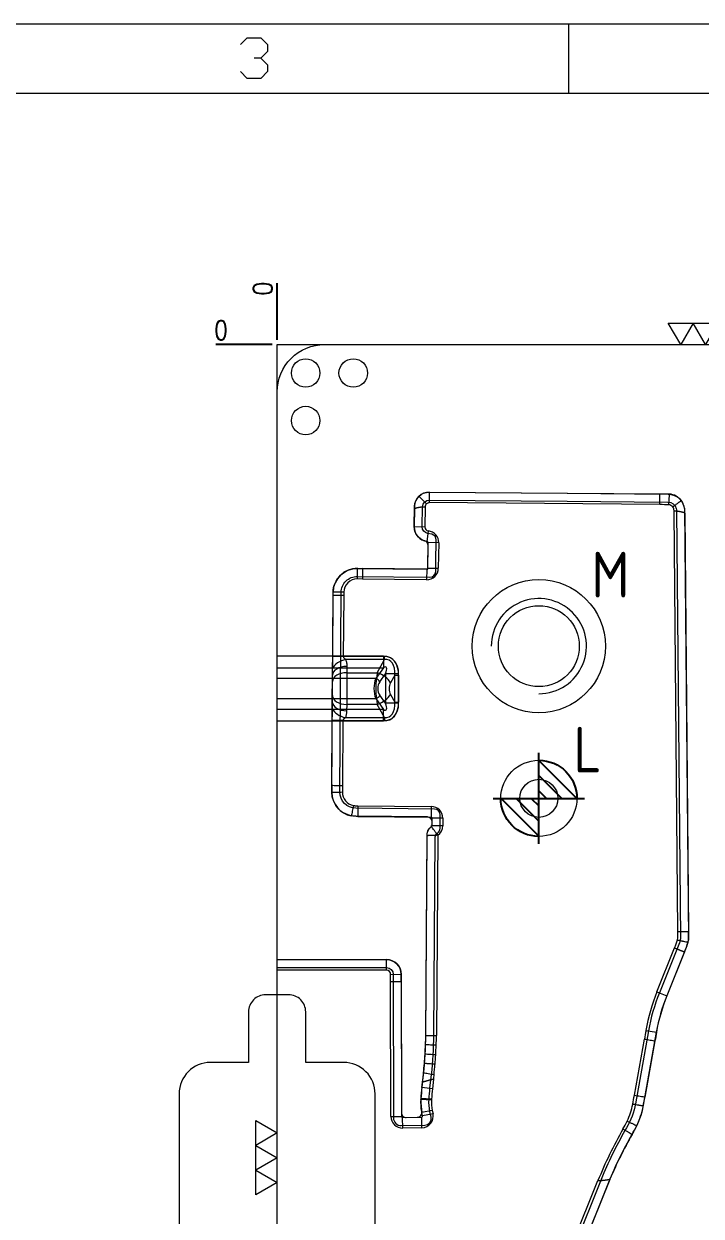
# Model space of a CAD drawing. Header units: millimetres. Extents: x 117382 to 126876, y -1151 to 1280.
# Drawn here: x 121136.7 to 121207.9, y 783.2 to 908.5 of the extents above; entities that cross this region are included whole.
import ezdxf
from ezdxf.enums import TextEntityAlignment as Align

# ---------------------------------------------------------------- set-up
doc = ezdxf.new("R2010")
doc.units = ezdxf.units.MM
doc.linetypes.add('$TD_AUDIT_GENERATED_(575F8F)', pattern=[0])
doc.linetypes.add('HIDDEN', pattern=[0])
for name, color, linetype in [('DIE_P', 2, 'Continuous'), ('DIE_P_O', 1, '$TD_AUDIT_GENERATED_(575F8F)'), ('DIM', 4, 'Continuous'), ('PRESS', 3, 'Continuous'), ('PS_P', 2, 'Continuous'), ('TEXT', 4, 'Continuous')]:
    doc.layers.add(name, color=color, linetype=linetype)
doc.styles.add('gbenor', font='gbenor.shx', dxfattribs={"bigfont": 'gbcbig.shx'})
doc.styles.add('GBENOR_', font='gbenor.shx', dxfattribs={"bigfont": 'gbcbig'})
doc.styles.get("Standard").update_dxf_attribs({"font": 'txt.shx', "width": 0.85, "bigfont": 'ctxt.shx'})
doc.styles.add('TXT', font='txt.shx', dxfattribs={"width": 0.8, "bigfont": 'ctxt.shx'})
doc.dimstyles.new('T-2-WX', dxfattribs={"dimtxt": 2, "dimasz": 2, "dimexe": 0.5, "dimexo": 0.5, "dimgap": 0.5, "dimtad": 1, "dimtxsty": 'Standard', "dimblk": 'OPEN30', "dimcen": 0, "dimazin": 3, "dimtfac": 1, "dimtmove": 0, "dimatfit": 3, "dimldrblk": 'OPEN30', "dimlwd": -1, "dimlwe": -1})

# ---------------------------------------------------------------- blocks, each defined once
blk = doc.blocks.new('HENXIAO0')
at = {"color": 230}
for p, q in [((-0.5, -0.003), (0, 0.497)), ((0, 0.6), (0, -0.6)), ((-0.3, 0), (0, 0.3)), ((-0.6, 0), (0.6, 0)), ((-0.1, 0), (0, 0.1)), ((0.5, 0.003), (0, -0.497)), ((0.1, 0), (0, -0.1)), ((0.3, 0), (0, -0.3))]:
    blk.add_line(p, q, dxfattribs=at)
for start, end in [(90, 180), (270, 0)]:
    blk.add_arc((0, 0), 0.5, start, end, dxfattribs=at)
blk = doc.blocks.new('U40')
at = {"color": 254, "lineweight": 18}
for p, q in [((0, 1783.49), (2530.21, 1783.49)), ((941.12, 1783.49), (941.12, 1746.46)), ((37.03, 1746.46), (2493.18, 1746.46))]:
    blk.add_line(p, q, dxfattribs=at)
at = {"color": 92, "lineweight": 18}
for points in [[(766.43, 1772.43), (770.02, 1776.03), (777.22, 1776.03), (780.82, 1772.43), (780.82, 1768.83), (777.22, 1765.23), (773.62, 1765.23)], [(777.22, 1765.23), (780.82, 1761.63), (780.82, 1758.03), (777.22, 1754.43), (770.02, 1754.43), (766.43, 1758.03)]]:
    blk.add_lwpolyline(points, dxfattribs=at)
at = {"lineweight": 18, "style": 'GBENOR_'}
blk.add_attdef('文档路径', (2125.95, 386.89), '', height=17.76, dxfattribs=at)
at = {"lineweight": 20, "style": 'TXT'}
for tag, height, p in [('18-**-**', 16.35, (1866.64, 256.17)), ('客户名称', 16.13, (1741.09, 133.98, 0)), ('料厚:', 16.13, (1741.26, 93.16, 0))]:
    blk.add_attdef(tag, text='', height=height, dxfattribs=at).set_placement(p, align=Align.MIDDLE)
for tag, p, height, width in [('3', (2234.72, 206.9), 15.83, 0.7), ('4', (2234.72, 167.41), 15.83, 0.7), ('核准日期', (2041.07, 124.18, 0), 16.13, 0.68), ('设计日期', (2041.07, 84.45, 0), 16.13, 0.68), ('1', (2251.89, 85.86), 14.61, 0.7), ('绘图日期', (2040.91, 46.43, 0), 16.13, 0.68), ('2', (2234.96, 49.23), 14.61, 0.7)]:
    blk.add_attdef(tag, p, '', height=height, dxfattribs=dict(at, width=width))
for tag, p, height in [('88888', (1850.91, 207.46), 14.86), ('材质:', (1691.18, 167.99, 0), 16.13), ('核准', (1869.36, 127.52, 0), 16.13), ('设计', (1868.77, 88.3, 0), 16.13), ('绘图', (1868.24, 49.08, 0), 16.13)]:
    blk.add_attdef(tag, p, '', height=height, dxfattribs=at)
blk = doc.blocks.new('*D7610')
at = {"layer": 'Defpoints', "color": 0}
for p in [(121158.49, 874.83), (121163.3, 874.83), (121163.3, 874.83)]:
    blk.add_point(p, dxfattribs=at)
at = {"layer": 'DIM', "color": 0}
blk.add_line((121162.8, 874.83), (121156.85, 874.83), dxfattribs=at)
at = {"layer": 'DIM', "color": 0, "lineweight": 5, "insert": (121157.42, 876.33), "char_height": 2, "attachment_point": 5}
blk.add_mtext('0', dxfattribs=at)
blk = doc.blocks.new('_Open30')
blk = doc.blocks.new('*D7611')
at = {"layer": 'Defpoints', "color": 0}
for p in [(121163.3, 879.63), (121163.3, 874.83), (121163.3, 874.83)]:
    blk.add_point(p, dxfattribs=at)
at = {"layer": 'DIM', "color": 0}
blk.add_line((121163.3, 875.33), (121163.3, 881.26), dxfattribs=at)
at = {"layer": 'DIM', "color": 0, "lineweight": 5, "insert": (121161.8, 880.7), "char_height": 2, "attachment_point": 5, "rotation": 90}
blk.add_mtext('0', dxfattribs=at)
blk = doc.blocks.new('*D7612')
at = {"layer": 'Defpoints', "color": 0}
for p in [(121163.3, 874.83), (121253.3, 703.83), (121253.3, 700.32)]:
    blk.add_point(p, dxfattribs=at)
at = {"layer": 'DIM', "color": 0}
blk.add_line((121253.3, 703.33), (121253.3, 697.07), dxfattribs=at)
at = {"layer": 'DIM', "color": 0, "lineweight": 5, "insert": (121251.8, 698.44), "char_height": 2, "attachment_point": 5, "rotation": 90}
blk.add_mtext('90', dxfattribs=at)
blk = doc.blocks.new('*D7613')
at = {"layer": 'Defpoints', "color": 0}
for p in [(121163.3, 874.83), (121253.3, 703.83), (121259.3, 703.83)]:
    blk.add_point(p, dxfattribs=at)
at = {"layer": 'DIM', "color": 0}
blk.add_line((121253.8, 703.83), (121263.44, 703.83), dxfattribs=at)
at = {"layer": 'DIM', "color": 0, "lineweight": 5, "insert": (121261.62, 705.33), "char_height": 2, "attachment_point": 5}
blk.add_mtext('171', dxfattribs=at)
blk = doc.blocks.new('*u7593')
at = {"layer": 'DIE_P', "color": 155, "linetype": 'Continuous', "lineweight": 13}
for p, q in [((-57.63, 65.61), (-57.64, 64.5)), ((-58.71, 65.17), (-57.92, 64.38)), ((-58.06, 64.04), (-58.09, 61.96)), ((-33.39, 64.3), (-57.64, 64.5)), ((-31.5, 19.4), (-31.9, 63.62)), ((-59.21, 61.98), (-58.09, 61.96)), ((-57.83, 60.41), (-57.7, 61.52)), ((-56.62, 60.29), (-57.74, 60.31)), ((-56.62, 60.29), (-56.67, 57.6)), ((-64.63, 56.47), (-65.18, 56.48)), ((-57.9, 56.4), (-64.63, 56.47)), ((-57.89, 57.52), (-57.9, 56.4)), ((-57.79, 57.62), (-56.67, 57.6)), ((-66.61, 54.74), (-66.66, 48.32)), ((-66.61, 55.08), (-66.61, 54.74)), ((-66.66, 48.32), (-67.77, 48.33)), ((-62.32, 48.32), (-66.66, 48.32)), ((-62.32, 48.01), (-66.4, 48.01)), ((-63.08, 46.62), (-62.32, 48.01)), ((-62.32, 48.01), (-62.32, 48.32)), ((-66.29, 46.62), (-66.3, 43.29)), ((-66.29, 47.28), (-66.29, 46.62)), ((-66.29, 46.62), (-63.08, 46.62)), ((-61.25, 46.36), (-61.69, 45.57)), ((-61.25, 46.36), (-60.84, 46.36)), ((-61.25, 43.54), (-61.25, 46.36)), ((-60.84, 46.36), (-60.84, 43.54)), ((-61.69, 44.34), (-61.25, 43.54)), ((-66.3, 43.29), (-66.31, 42.63)), ((-63.08, 43.29), (-66.3, 43.29)), ((-62.32, 41.9), (-63.08, 43.29)), ((-61.25, 43.54), (-60.84, 43.54)), ((-66.7, 41.59), (-67.82, 41.6)), ((-66.7, 41.59), (-66.75, 34.74)), ((-66.7, 41.59), (-62.32, 41.59)), ((-66.42, 41.9), (-62.32, 41.9)), ((-62.32, 41.9), (-62.32, 41.59)), ((-66.75, 34.74), (-66.75, 34.05)), ((-65.13, 32.63), (-57.41, 32.56)), ((-57.41, 32.56), (-57.42, 31.44)), ((-56.21, 31.33), (-57.33, 31.34)), ((-56.21, 30.51), (-57.33, 30.52)), ((-56.21, 31.33), (-56.21, 30.51)), ((-56.72, 29.53), (-56.87, 8.47)), ((-33.7, 13.07), (-31.85, 17.69)), ((-62.11, 15.35), (-62.11, 16.46)), ((-62.11, 15.35), (-73.61, 15.35)), ((-61.68, 14.91), (-60.56, 14.92)), ((-61.65, -0.04), (-61.68, 14.16)), ((-33.7, 13.07), (-32.66, 12.65)), ((-34.86, 9.02), (-33.76, 8.83)), ((-36.07, 2.21), (-35.02, 8.11)), ((-57.17, 3.88), (-57.28, 2.89)), ((-57.28, 2.89), (-58.39, 3.02)), ((-57.38, 1.68), (-58.5, 1.74)), ((-57.38, 1.78), (-58.49, 1.84)), ((-57.38, 1.78), (-57.38, 1.68)), ((-57.3, 0.61), (-58.39, 0.38)), ((-57.22, 0.26), (-58.32, 0.03)), ((-57.3, 0.61), (-57.22, 0.26)), ((-61.65, -0.04), (-60.53, -0.03)), ((-60.41, -1.25), (-60.43, -0.13)), ((-58.39, -1.21), (-60.41, -1.25)), ((-58.39, -1.21), (-58.41, -0.09)), ((-42.54, -13.33), (-39.9, -6.78))]:
    blk.add_line(p, q, dxfattribs=at)
at = {"layer": 'DIE_P', "color": 2, "linetype": 'Continuous', "lineweight": 13}
for p, q in [((-57.63, 65.61), (-33.4, 65.42)), ((-33.39, 64.3), (-33.4, 65.41)), ((-59.18, 63.87), (-59.21, 61.98)), ((-30.78, 63.41), (-30.38, 19.41)), ((-57.79, 57.62), (-57.74, 60.31)), ((-65.17, 57.6), (-64.62, 57.59)), ((-57.89, 57.52), (-64.62, 57.59)), ((-67.77, 48.33), (-67.73, 54.75)), ((-67.73, 54.75), (-67.73, 55.1)), ((-66.61, 54.74), (-67.73, 54.75)), ((-67.78, 47.09), (-67.77, 48.33)), ((-67.79, 46.36), (-67.78, 47.09)), ((-67.81, 43.56), (-67.79, 46.36)), ((-67.82, 41.6), (-67.81, 42.83)), ((-67.81, 42.83), (-67.81, 43.56)), ((-67.86, 34.75), (-67.82, 41.6)), ((-67.86, 34.75), (-67.87, 34.03)), ((-65.14, 31.51), (-57.42, 31.44)), ((-57.33, 30.52), (-57.33, 31.34)), ((-57.99, 8.48), (-57.84, 29.48)), ((-73.61, 16.46), (-62.11, 16.46)), ((-30.81, 17.27), (-32.66, 12.65)), ((-60.56, 14.16), (-60.53, -0.03)), ((-33.92, 7.92), (-34.97, 2.01)), ((-58.39, 3.02), (-58.33, 3.55)), ((-58.5, 1.74), (-58.49, 1.84)), ((-58.32, 0.03), (-58.39, 0.38)), ((-60.43, -0.13), (-58.41, -0.09)), ((-41.5, -13.75), (-38.63, -6.62))]:
    blk.add_line(p, q, dxfattribs=at)
for centre, radius, start, end in [((-57.64, 64.11), 1.5, 89.5331, 135.3749), ((-33.27, 33.03), 32.38, 88.4201, 90.2248), ((-32.54, 63.66), 1.75, 37.3123, 84.7439), ((-57.57, 64.04), 1.61, 135.3749, 186.0087), ((-32.66, 63.62), 1.88, 353.8415, 35.988), ((-57.66, 61.95), 1.55, 179.1654, 263.4928), ((-57.84, 60.31), 0.1, 359.0262, 83.4911), ((-65.18, 55.05), 2.55, 89.8484, 178.7766), ((-57.89, 57.62), 0.1, 269.3883, 359.0262), ((-65.32, 34.07), 2.55, 180.8432, 258.8997), ((-57.43, 31.34), 0.1, 359.612, 89.4617), ((-57.43, 30.52), 0.1, 297.8771, 359.612), ((-35.54, 19.03), 5.16, 351.6788, 4.2151), ((-38.4, 20.7), 8.32, 335.7023, 343.1637), ((-62.11, 14.91), 1.55, 0.1553, 89.9987), ((-526.45, 13.65), 465.89, 0.0627, 0.1553), ((-14.61, 5.41), 19.45, 158.1422, 169.8863), ((1545.17, -272.81), 1603.84, 169.88633, 169.91941), ((-94.54, 8.81), 36.55, 357.9495, 359.4939), ((-103.21, 9.18), 45.23, 355.3766, 356.6133), ((-99.86, 8.99), 41.87, 356.6065, 357.9571), ((-103.44, 9.2), 45.45, 354.1232, 355.3833), ((-150.02, 14.47), 92.34, 353.2127, 353.8293), ((-37.87, 0.67), 20.66, 173.4923, 176.7586), ((-53.36, 1.45), 5.14, 176.7586, 192.0218), ((-287.44, 46.61), 256.38, 349.7643, 349.9813), ((-58.42, 0.01), 0.1, 271.1593, 12.0218), ((-43.54, 2.66), 8.55, 334.5877, 349.1688), ((-60.43, -0.03), 0.1, 180.1029, 271.1593), ((-45.99, 3.96), 11.32, 328.7139, 333.9866), ((0.95, -23.24), 42.93, 150.2293, 157.2288)]:
    blk.add_arc(centre, radius, start, end, dxfattribs=at)
at = {"layer": 'DIE_P', "color": 155, "linetype": 'Continuous', "lineweight": 13}
for centre, radius, start, end in [((-57.57, 64.04), 0.491, 135.3749, 179.1654), ((-57.64, 64.11), 0.382, 89.5331, 135.3749), ((-33.27, 33.03), 31.26, 88.5017, 90.2248), ((-32.54, 63.66), 0.632, 38.4505, 82.2739), ((-32.66, 63.62), 0.76, 0.5225, 34.9866), ((-57.66, 61.95), 0.432, 179.1654, 263.4971), ((-57.84, 60.31), 1.22, 359.0262, 83.4911), ((-65.18, 55.05), 1.43, 90.0179, 178.7766), ((-57.89, 57.62), 1.22, 269.3883, 359.0262), ((-65.32, 34.07), 1.43, 180.7692, 258.8291), ((-57.43, 31.34), 1.22, 359.612, 89.4617), ((-57.43, 30.52), 1.22, 305.7256, 359.612), ((-35.54, 19.03), 4.04, 352.83, 5.2324), ((-38.4, 20.7), 7.2, 335.3242, 342.4847), ((-62.11, 14.91), 0.432, 0.1553, 89.9987), ((-526.45, 13.65), 464.77, 0.0627, 0.1553), ((-14.61, 5.41), 20.57, 158.1422, 169.8863), ((1545.17, -272.81), 1604.96, 169.88633, 169.91939), ((-94.54, 8.81), 37.67, 357.9495, 359.4964), ((-103.21, 9.18), 46.35, 355.3767, 356.6131), ((-99.86, 8.99), 42.99, 356.6065, 357.9569), ((-103.44, 9.2), 46.57, 354.0166, 355.3833), ((-150.02, 14.47), 93.46, 353.4921, 353.7798), ((-37.87, 0.67), 19.54, 173.4923, 176.7586), ((-53.36, 1.45), 4.03, 176.7586, 192.0218), ((-43.54, 2.66), 7.43, 334.6555, 349.1256), ((-287.44, 46.61), 255.26, 349.7656, 349.9813), ((-58.42, 0.01), 1.22, 271.1593, 12.0218), ((-60.43, -0.03), 1.22, 180.1029, 271.1593), ((-45.99, 3.96), 10.2, 328.7139, 333.9866), ((0.95, -23.24), 44.04, 150.2293, 158.0539)]:
    blk.add_arc(centre, radius, start, end, dxfattribs=at)
for centre, major_axis, ratio, start_param, end_param in [((-66.4, 47.08), (-1.43, -0.45), 0.599202, 4.524095, 5.785884), ((-63.53, 44.76, 0), (-1.87, -3.4), 0.566909, 2.340989, 3.443802), ((-63.53, 44.76), (1.73, 3.15), 0.472585, 5.482582, 6.585394), ((-66.29, 46.35), (-1.5, 0.01), 0.617649, 4.716442, 6.283185), ((-66.29, 45.69), (-1.5, 0.01), 0.617649, 4.716442, 6.283185), ((-62.53, 44.95), (0, 2.7), 0.259336, 0.905036, 2.236556), ((-63.08, 45.57), (-1.49, 0.82), 0.566909, 3.911786, 5.014598), ((-61.14, 44.95), (0, 1), 0.700208, 0.905036, 2.236556), ((-66.3, 44.21), (-1.5, 0.01), 0.617649, 0, 1.574849), ((-63.08, 44.34), (-1.49, -0.82), 0.566909, 1.268587, 2.3714), ((-66.31, 43.55), (-1.5, 0.01), 0.617649, 0, 1.574849), ((-66.42, 42.82), (-1.42, 0.47), 0.597722, 0.496553, 1.766196), ((-63.53, 45.15), (-1.73, 3.15), 0.472585, 2.839384, 3.942196), ((-63.53, 45.15, 0), (-1.87, 3.4), 0.566909, 2.839384, 3.942196)]:
    blk.add_ellipse(centre, major_axis=major_axis, ratio=ratio, start_param=start_param, end_param=end_param, dxfattribs=at)
at = {"layer": 'DIE_P', "color": 2, "linetype": 'Continuous', "lineweight": 13}
for points, knots in [([(-32.45, 64.28), (-32.45, 64.29), (-32.45, 64.3), (-32.45, 64.31), (-32.45, 64.32), (-32.45, 64.34), (-32.44, 64.38), (-32.44, 64.42), (-32.44, 64.47), (-32.44, 64.5), (-32.43, 64.55), (-32.43, 64.57), (-32.42, 64.7), (-32.41, 64.8), (-32.41, 64.92), (-32.4, 64.94), (-32.4, 64.99), (-32.4, 65.01), (-32.4, 65.08), (-32.39, 65.13), (-32.39, 65.25), (-32.38, 65.33), (-32.38, 65.4)], [0, 0, 0, 0, 0.015625, 0.015625, 0.03125, 0.03125, 0.0625, 0.125, 0.125, 0.1875, 0.1875, 0.25, 0.25, 0.5, 0.5, 0.5625, 0.5625, 0.625, 0.625, 0.75, 0.75, 1, 1, 1, 1]), ([(-58.06, 64.04), (-58.06, 64.04), (-58.08, 64.04), (-58.09, 64.04), (-58.11, 64.04), (-58.13, 64.04), (-58.15, 64.04), (-58.17, 64.04), (-58.19, 64.04), (-58.21, 64.04), (-58.23, 64.04), (-58.25, 64.03), (-58.27, 64.03), (-58.29, 64.03), (-58.31, 64.03), (-58.33, 64.03), (-58.35, 64.03), (-58.37, 64.02), (-58.39, 64.02), (-58.41, 64.02), (-58.43, 64.02), (-58.45, 64.02), (-58.47, 64.01), (-58.49, 64.01), (-58.51, 64.01), (-58.53, 64.01), (-58.55, 64), (-58.57, 64), (-58.59, 64), (-58.61, 63.99), (-58.63, 63.99), (-58.65, 63.99), (-58.67, 63.99), (-58.69, 63.98), (-58.71, 63.98), (-58.73, 63.98), (-58.75, 63.97), (-58.77, 63.97), (-58.79, 63.96), (-58.81, 63.96), (-58.83, 63.96), (-58.85, 63.95), (-58.87, 63.95), (-58.88, 63.95), (-58.9, 63.94), (-58.92, 63.94), (-58.94, 63.93), (-58.96, 63.93), (-58.98, 63.92), (-59, 63.92), (-59.02, 63.91), (-59.03, 63.91), (-59.05, 63.9), (-59.07, 63.9), (-59.09, 63.89), (-59.11, 63.89), (-59.12, 63.88), (-59.14, 63.88), (-59.16, 63.87), (-59.17, 63.87), (-59.17, 63.87)], [0, 0, 0, 0, 0.014808, 0.029697, 0.044668, 0.059721, 0.074856, 0.090074, 0.105374, 0.120758, 0.136224, 0.151774, 0.167408, 0.183126, 0.198927, 0.214813, 0.230784, 0.246839, 0.262979, 0.279204, 0.295515, 0.311911, 0.328393, 0.34496, 0.361614, 0.378354, 0.395181, 0.412094, 0.429094, 0.446181, 0.463355, 0.480617, 0.497966, 0.515402, 0.532927, 0.550539, 0.56824, 0.586029, 0.603906, 0.621872, 0.639926, 0.65807, 0.676302, 0.694624, 0.713035, 0.731535, 0.750125, 0.768804, 0.787574, 0.806433, 0.825382, 0.844422, 0.863552, 0.882772, 0.902083, 0.921485, 0.940977, 0.96056, 0.980235, 1, 1, 1, 1]), ([(-32.04, 64.05), (-32.03, 64.06), (-32.02, 64.07), (-32, 64.08), (-31.97, 64.11), (-31.94, 64.13), (-31.89, 64.16), (-31.87, 64.18), (-31.83, 64.21), (-31.81, 64.22), (-31.71, 64.3), (-31.63, 64.36), (-31.53, 64.43), (-31.51, 64.45), (-31.47, 64.47), (-31.46, 64.49), (-31.4, 64.53), (-31.37, 64.56), (-31.26, 64.63), (-31.2, 64.68), (-31.14, 64.72)], [0, 0, 0, 0, 0.03125, 0.03125, 0.0625, 0.125, 0.125, 0.1875, 0.1875, 0.25, 0.25, 0.5, 0.5, 0.5625, 0.5625, 0.625, 0.625, 0.75, 0.75, 1, 1, 1, 1]), ([(-30.79, 63.41), (-30.79, 63.42), (-30.8, 63.42), (-30.82, 63.42), (-30.83, 63.43), (-30.84, 63.43), (-30.86, 63.44), (-30.87, 63.44), (-30.88, 63.45), (-30.9, 63.45), (-30.91, 63.45), (-30.92, 63.46), (-30.94, 63.46), (-30.95, 63.47), (-30.97, 63.47), (-30.98, 63.47), (-30.99, 63.48), (-31.01, 63.48), (-31.02, 63.49), (-31.04, 63.49), (-31.05, 63.49), (-31.07, 63.5), (-31.08, 63.5), (-31.1, 63.5), (-31.11, 63.51), (-31.13, 63.51), (-31.14, 63.52), (-31.16, 63.52), (-31.17, 63.52), (-31.19, 63.53), (-31.2, 63.53), (-31.22, 63.53), (-31.23, 63.53), (-31.25, 63.54), (-31.26, 63.54), (-31.28, 63.54), (-31.29, 63.55), (-31.31, 63.55), (-31.33, 63.55), (-31.34, 63.56), (-31.36, 63.56), (-31.37, 63.56), (-31.39, 63.56), (-31.4, 63.57), (-31.42, 63.57), (-31.43, 63.57), (-31.45, 63.57), (-31.46, 63.58), (-31.48, 63.58), (-31.5, 63.58), (-31.51, 63.58), (-31.53, 63.58), (-31.54, 63.59), (-31.56, 63.59), (-31.57, 63.59), (-31.59, 63.59), (-31.6, 63.59), (-31.62, 63.6), (-31.63, 63.6), (-31.65, 63.6), (-31.67, 63.6), (-31.68, 63.6), (-31.7, 63.61), (-31.71, 63.61), (-31.73, 63.61), (-31.74, 63.61), (-31.76, 63.61), (-31.77, 63.61), (-31.79, 63.61), (-31.8, 63.62), (-31.82, 63.62), (-31.83, 63.62), (-31.85, 63.62), (-31.86, 63.62), (-31.87, 63.62), (-31.89, 63.62), (-31.9, 63.62), (-31.9, 63.62)], [0, 0, 0, 0, 0.015297, 0.03054, 0.045728, 0.060861, 0.07594, 0.090965, 0.105936, 0.120852, 0.135714, 0.150522, 0.165276, 0.179976, 0.194622, 0.209214, 0.223752, 0.238236, 0.252667, 0.267044, 0.281367, 0.295637, 0.309853, 0.324016, 0.338125, 0.352181, 0.366184, 0.380133, 0.394029, 0.407873, 0.421663, 0.4354, 0.449084, 0.462716, 0.476295, 0.489821, 0.503294, 0.516715, 0.530084, 0.5434, 0.556663, 0.569875, 0.583034, 0.596141, 0.609197, 0.6222, 0.635151, 0.648051, 0.660899, 0.673695, 0.686439, 0.699133, 0.711774, 0.724365, 0.736904, 0.749392, 0.761829, 0.774216, 0.786551, 0.798835, 0.811069, 0.823253, 0.835385, 0.847468, 0.8595, 0.871482, 0.883414, 0.895296, 0.907128, 0.91891, 0.930642, 0.942325, 0.953959, 0.965543, 0.977078, 0.988563, 1, 1, 1, 1]), ([(-65.18, 56.48), (-65.18, 56.51), (-65.17, 56.53), (-65.17, 56.56), (-65.17, 56.56), (-65.17, 56.57), (-65.17, 56.57), (-65.17, 56.57), (-65.17, 56.57), (-65.17, 56.58), (-65.17, 56.59), (-65.17, 56.61), (-65.17, 56.62), (-65.17, 56.66), (-65.17, 56.69), (-65.17, 56.74), (-65.17, 56.77), (-65.17, 56.84), (-65.17, 56.9), (-65.17, 56.99), (-65.17, 57.04), (-65.17, 57.12), (-65.17, 57.14), (-65.17, 57.19), (-65.17, 57.21), (-65.17, 57.28), (-65.17, 57.32), (-65.17, 57.45), (-65.17, 57.53), (-65.17, 57.6)], [0, 0, 0, 0, 0.0625, 0.066406, 0.068359, 0.068359, 0.070312, 0.070312, 0.078125, 0.078125, 0.09375, 0.09375, 0.125, 0.125, 0.1875, 0.1875, 0.25, 0.25, 0.375, 0.375, 0.5, 0.5, 0.5625, 0.5625, 0.625, 0.625, 0.75, 0.75, 1, 1, 1, 1]), ([(-66.61, 55.08), (-66.62, 55.08), (-66.63, 55.08), (-66.65, 55.08), (-66.67, 55.08), (-66.69, 55.08), (-66.71, 55.08), (-66.73, 55.08), (-66.75, 55.08), (-66.76, 55.08), (-66.78, 55.08), (-66.8, 55.08), (-66.82, 55.08), (-66.84, 55.08), (-66.86, 55.08), (-66.87, 55.08), (-66.89, 55.08), (-66.91, 55.08), (-66.93, 55.08), (-66.94, 55.08), (-66.96, 55.09), (-66.98, 55.09), (-66.99, 55.09), (-67.01, 55.09), (-67.03, 55.09), (-67.04, 55.09), (-67.06, 55.09), (-67.07, 55.09), (-67.09, 55.09), (-67.11, 55.09), (-67.12, 55.09), (-67.14, 55.09), (-67.15, 55.09), (-67.17, 55.09), (-67.18, 55.09), (-67.2, 55.09), (-67.21, 55.09), (-67.22, 55.09), (-67.24, 55.09), (-67.25, 55.09), (-67.27, 55.09), (-67.28, 55.09), (-67.29, 55.09), (-67.31, 55.09), (-67.32, 55.09), (-67.33, 55.09), (-67.35, 55.09), (-67.36, 55.09), (-67.37, 55.09), (-67.38, 55.09), (-67.4, 55.09), (-67.41, 55.09), (-67.42, 55.1), (-67.43, 55.1), (-67.44, 55.1), (-67.45, 55.1), (-67.46, 55.1), (-67.48, 55.1), (-67.49, 55.1), (-67.5, 55.1), (-67.51, 55.1), (-67.52, 55.1), (-67.53, 55.1), (-67.54, 55.1), (-67.55, 55.1), (-67.56, 55.1), (-67.57, 55.1), (-67.58, 55.1), (-67.59, 55.1), (-67.6, 55.1), (-67.6, 55.1), (-67.61, 55.1), (-67.62, 55.1), (-67.63, 55.1), (-67.64, 55.1), (-67.65, 55.1), (-67.66, 55.1), (-67.66, 55.1), (-67.67, 55.1), (-67.68, 55.1), (-67.69, 55.1), (-67.69, 55.1), (-67.7, 55.1), (-67.71, 55.1), (-67.72, 55.1), (-67.72, 55.1), (-67.73, 55.1), (-67.73, 55.1)], [0, 0, 0, 0, 0.015447, 0.030806, 0.046077, 0.061261, 0.076357, 0.091365, 0.106286, 0.121119, 0.135864, 0.150522, 0.165092, 0.179574, 0.193969, 0.208276, 0.222495, 0.236627, 0.250671, 0.264628, 0.278496, 0.292277, 0.305971, 0.319576, 0.333094, 0.346525, 0.359867, 0.373122, 0.38629, 0.399369, 0.412362, 0.425266, 0.438083, 0.450812, 0.463453, 0.476007, 0.488473, 0.500851, 0.513142, 0.525345, 0.53746, 0.549488, 0.561428, 0.57328, 0.585045, 0.596722, 0.608311, 0.619813, 0.631227, 0.642553, 0.653792, 0.664943, 0.676007, 0.686982, 0.69787, 0.708671, 0.719383, 0.730008, 0.740546, 0.750996, 0.761358, 0.771632, 0.781819, 0.791918, 0.801929, 0.811853, 0.821689, 0.831437, 0.841098, 0.850671, 0.860156, 0.869554, 0.878864, 0.888087, 0.897221, 0.906268, 0.915228, 0.924099, 0.932883, 0.94158, 0.950189, 0.95871, 0.967143, 0.975489, 0.983747, 0.991917, 1, 1, 1, 1]), ([(-66.75, 34.05), (-66.85, 34.05), (-66.96, 34.04), (-67.17, 34.04), (-67.27, 34.04), (-67.46, 34.04), (-67.55, 34.04), (-67.72, 34.03), (-67.8, 34.03), (-67.87, 34.03)], [0, 0, 0, 0, 0.25, 0.25, 0.5, 0.5, 0.75, 0.75, 1, 1, 1, 1]), ([(-65.59, 32.66), (-65.61, 32.56), (-65.63, 32.45), (-65.67, 32.25), (-65.69, 32.15), (-65.72, 31.96), (-65.74, 31.87), (-65.78, 31.71), (-65.8, 31.63), (-65.81, 31.56)], [0, 0, 0, 0, 0.25, 0.25, 0.5, 0.5, 0.75, 0.75, 1, 1, 1, 1]), ([(-65.13, 32.63), (-65.13, 32.53), (-65.13, 32.42), (-65.13, 32.22), (-65.13, 32.12), (-65.14, 31.92), (-65.14, 31.83), (-65.14, 31.66), (-65.14, 31.59), (-65.14, 31.51)], [0, 0, 0, 0, 0.25, 0.25, 0.5, 0.5, 0.75, 0.75, 1, 1, 1, 1]), ([(-65.14, 31.51), (-65.25, 31.51), (-65.36, 31.52), (-65.59, 31.53), (-65.7, 31.54), (-65.81, 31.56)], [0, 0, 0, 0, 0.5, 0.5, 1, 1, 1, 1]), ([(-57.84, 29.48), (-57.84, 29.57), (-57.84, 29.67), (-57.83, 29.81), (-57.82, 29.85), (-57.8, 29.94), (-57.78, 29.99), (-57.75, 30.05), (-57.74, 30.07), (-57.72, 30.11), (-57.71, 30.13), (-57.68, 30.17), (-57.67, 30.19), (-57.64, 30.23), (-57.62, 30.25), (-57.57, 30.3), (-57.54, 30.33), (-57.48, 30.37), (-57.46, 30.38), (-57.42, 30.41), (-57.4, 30.42), (-57.38, 30.43)], [0, 0, 0, 0, 0.25, 0.25, 0.375, 0.375, 0.5, 0.5, 0.5625, 0.5625, 0.625, 0.625, 0.6875, 0.6875, 0.75, 0.75, 0.875, 0.875, 0.9375, 0.9375, 1, 1, 1, 1]), ([(-31.5, 19.4), (-31.4, 19.41), (-31.29, 19.41), (-31.08, 19.41), (-30.98, 19.41), (-30.79, 19.41), (-30.7, 19.41), (-30.53, 19.41), (-30.45, 19.41), (-30.38, 19.41)], [0, 0, 0, 0, 0.25, 0.25, 0.5, 0.5, 0.75, 0.75, 1, 1, 1, 1]), ([(-31.85, 17.69), (-31.84, 17.69), (-31.83, 17.68), (-31.82, 17.68), (-31.8, 17.67), (-31.78, 17.66), (-31.77, 17.66), (-31.75, 17.65), (-31.73, 17.64), (-31.72, 17.64), (-31.7, 17.63), (-31.68, 17.62), (-31.67, 17.62), (-31.65, 17.61), (-31.63, 17.6), (-31.62, 17.6), (-31.6, 17.59), (-31.59, 17.58), (-31.57, 17.58), (-31.55, 17.57), (-31.54, 17.56), (-31.52, 17.56), (-31.51, 17.55), (-31.49, 17.55), (-31.48, 17.54), (-31.46, 17.53), (-31.45, 17.53), (-31.43, 17.52), (-31.41, 17.51), (-31.4, 17.51), (-31.38, 17.5), (-31.37, 17.5), (-31.36, 17.49), (-31.34, 17.48), (-31.33, 17.48), (-31.31, 17.47), (-31.3, 17.47), (-31.28, 17.46), (-31.27, 17.46), (-31.25, 17.45), (-31.24, 17.44), (-31.23, 17.44), (-31.21, 17.43), (-31.2, 17.43), (-31.19, 17.42), (-31.17, 17.42), (-31.16, 17.41), (-31.14, 17.41), (-31.13, 17.4), (-31.12, 17.4), (-31.11, 17.39), (-31.09, 17.39), (-31.08, 17.38), (-31.07, 17.38), (-31.06, 17.37), (-31.04, 17.37), (-31.03, 17.36), (-31.02, 17.36), (-31.01, 17.35), (-30.99, 17.35), (-30.98, 17.34), (-30.97, 17.34), (-30.96, 17.33), (-30.95, 17.33), (-30.94, 17.32), (-30.93, 17.32), (-30.92, 17.31), (-30.9, 17.31), (-30.89, 17.31), (-30.88, 17.3), (-30.87, 17.3), (-30.86, 17.29), (-30.85, 17.29), (-30.84, 17.28), (-30.83, 17.28), (-30.82, 17.28), (-30.82, 17.27), (-30.81, 17.27)], [0, 0, 0, 0, 0.014337, 0.028647, 0.04293, 0.057186, 0.071415, 0.085617, 0.099791, 0.113939, 0.128059, 0.142152, 0.156218, 0.170257, 0.184269, 0.198254, 0.212211, 0.226142, 0.240045, 0.253921, 0.26777, 0.281592, 0.295387, 0.309155, 0.322895, 0.336608, 0.350295, 0.363954, 0.377586, 0.391191, 0.404768, 0.418319, 0.431842, 0.445338, 0.458807, 0.472249, 0.485664, 0.499052, 0.512412, 0.525746, 0.539052, 0.552331, 0.565583, 0.578808, 0.592006, 0.605176, 0.618319, 0.631436, 0.644525, 0.657587, 0.670621, 0.683629, 0.69661, 0.709563, 0.722489, 0.735388, 0.74826, 0.761105, 0.773923, 0.786713, 0.799477, 0.812213, 0.824922, 0.837604, 0.850259, 0.862886, 0.875487, 0.88806, 0.900607, 0.913126, 0.925618, 0.938083, 0.95052, 0.962931, 0.975314, 0.987671, 1, 1, 1, 1]), ([(-31.53, 18.53), (-31.53, 18.53), (-31.52, 18.53), (-31.52, 18.53), (-31.51, 18.53), (-31.5, 18.52), (-31.5, 18.52), (-31.48, 18.52), (-31.46, 18.52), (-31.43, 18.51), (-31.4, 18.5), (-31.32, 18.48), (-31.27, 18.47), (-31.17, 18.45), (-31.12, 18.44), (-31.05, 18.42), (-31.03, 18.42), (-30.98, 18.41), (-30.95, 18.4), (-30.84, 18.38), (-30.75, 18.36), (-30.64, 18.33), (-30.62, 18.33), (-30.58, 18.32), (-30.56, 18.32), (-30.5, 18.3), (-30.47, 18.3), (-30.43, 18.29)], [0, 0, 0, 0, 0.007812, 0.007812, 0.015625, 0.015625, 0.03125, 0.03125, 0.0625, 0.0625, 0.125, 0.125, 0.25, 0.25, 0.375, 0.375, 0.4375, 0.4375, 0.5, 0.5, 0.75, 0.75, 0.8125, 0.8125, 0.875, 0.875, 1, 1, 1, 1]), ([(-57.01, 5.45), (-57.07, 5.45), (-57.12, 5.46), (-57.23, 5.46), (-57.28, 5.47), (-57.43, 5.48), (-57.53, 5.49), (-57.65, 5.5), (-57.68, 5.5), (-57.72, 5.5), (-57.74, 5.51), (-57.75, 5.51), (-57.81, 5.51), (-57.86, 5.52), (-57.98, 5.53), (-58.06, 5.53), (-58.13, 5.54)], [0, 0, 0, 0, 0.125, 0.125, 0.25, 0.25, 0.5, 0.5, 0.5625, 0.59375, 0.59375, 0.625, 0.625, 0.75, 0.75, 1, 1, 1, 1]), ([(-57.12, 4.34), (-57.22, 4.36), (-57.32, 4.38), (-57.53, 4.41), (-57.63, 4.43), (-57.82, 4.47), (-57.91, 4.48), (-58.07, 4.51), (-58.15, 4.53), (-58.22, 4.54)], [0, 0, 0, 0, 0.25, 0.25, 0.5, 0.5, 0.75, 0.75, 1, 1, 1, 1]), ([(-35.14, 1.05), (-35.21, 1.07), (-35.29, 1.08), (-35.41, 1.1), (-35.46, 1.11), (-35.52, 1.12), (-35.55, 1.13), (-35.59, 1.14), (-35.61, 1.14), (-35.73, 1.16), (-35.83, 1.18), (-35.96, 1.21), (-35.98, 1.21), (-36.03, 1.22), (-36.09, 1.23), (-36.14, 1.24), (-36.17, 1.24), (-36.18, 1.25), (-36.19, 1.25), (-36.21, 1.25), (-36.23, 1.26), (-36.24, 1.26)], [0, 0, 0, 0, 0.25, 0.25, 0.375, 0.375, 0.4375, 0.4375, 0.5, 0.5, 0.75, 0.75, 0.8125, 0.8125, 0.875, 0.9375, 0.9375, 0.953125, 0.953125, 0.96875, 1, 1, 1, 1]), ([(-36.82, -0.52), (-36.73, -0.57), (-36.63, -0.61), (-36.45, -0.7), (-36.36, -0.74), (-36.18, -0.83), (-36.1, -0.87), (-35.95, -0.94), (-35.88, -0.97), (-35.81, -1)], [0, 0, 0, 0, 0.25, 0.25, 0.5, 0.5, 0.75, 0.75, 1, 1, 1, 1]), ([(-37.27, -1.34), (-37.18, -1.4), (-37.09, -1.45), (-36.91, -1.56), (-36.83, -1.61), (-36.66, -1.71), (-36.59, -1.76), (-36.44, -1.85), (-36.37, -1.89), (-36.31, -1.92)], [0, 0, 0, 0, 0.25, 0.25, 0.5, 0.5, 0.75, 0.75, 1, 1, 1, 1]), ([(-39.9, -6.78), (-39.89, -6.78), (-39.88, -6.78), (-39.86, -6.78), (-39.84, -6.77), (-39.82, -6.77), (-39.79, -6.77), (-39.77, -6.77), (-39.75, -6.77), (-39.73, -6.77), (-39.71, -6.77), (-39.68, -6.76), (-39.66, -6.76), (-39.64, -6.76), (-39.62, -6.76), (-39.59, -6.76), (-39.57, -6.75), (-39.55, -6.75), (-39.53, -6.75), (-39.5, -6.75), (-39.48, -6.75), (-39.46, -6.75), (-39.44, -6.74), (-39.41, -6.74), (-39.39, -6.74), (-39.37, -6.74), (-39.35, -6.73), (-39.32, -6.73), (-39.3, -6.73), (-39.28, -6.73), (-39.26, -6.73), (-39.23, -6.72), (-39.21, -6.72), (-39.19, -6.72), (-39.16, -6.72), (-39.14, -6.71), (-39.12, -6.71), (-39.1, -6.71), (-39.08, -6.7), (-39.05, -6.7), (-39.03, -6.7), (-39.01, -6.7), (-38.99, -6.69), (-38.96, -6.69), (-38.94, -6.69), (-38.92, -6.68), (-38.9, -6.68), (-38.88, -6.68), (-38.86, -6.67), (-38.84, -6.67), (-38.81, -6.66), (-38.79, -6.66), (-38.77, -6.66), (-38.75, -6.65), (-38.73, -6.65), (-38.71, -6.64), (-38.69, -6.64), (-38.67, -6.63), (-38.65, -6.63), (-38.64, -6.63), (-38.63, -6.63)], [0, 0, 0, 0, 0.015272, 0.030614, 0.046025, 0.061506, 0.077056, 0.092675, 0.108363, 0.124121, 0.139948, 0.155844, 0.171809, 0.187843, 0.203947, 0.22012, 0.236362, 0.252673, 0.269053, 0.285503, 0.302021, 0.318609, 0.335265, 0.351991, 0.368785, 0.385649, 0.402581, 0.419583, 0.436653, 0.453793, 0.471001, 0.488279, 0.505625, 0.52304, 0.540524, 0.558077, 0.575699, 0.59339, 0.611149, 0.628978, 0.646875, 0.664841, 0.682876, 0.70098, 0.719152, 0.737394, 0.755704, 0.774083, 0.792531, 0.811048, 0.829633, 0.848287, 0.867011, 0.885803, 0.904663, 0.923593, 0.942591, 0.961659, 0.980795, 1, 1, 1, 1])]:
    blk.add_open_spline(points, degree=3, knots=knots, dxfattribs=at)
at = {"layer": 'DIE_P', "color": 155, "linetype": 'Continuous', "lineweight": 13}
for points, degree, knots in [([(-64.62, 57.59), (-64.62, 57.52), (-64.62, 57.44), (-64.62, 57.27), (-64.63, 57.18), (-64.63, 56.99), (-64.63, 56.89), (-64.63, 56.68), (-64.63, 56.58), (-64.63, 56.47)], 3, [0, 0, 0, 0, 0.25, 0.25, 0.5, 0.5, 0.75, 0.75, 1, 1, 1, 1]), ([(-66.66, 48.32), (-66.66, 48.31), (-66.66, 48.3), (-66.65, 48.28), (-66.65, 48.27), (-66.64, 48.25), (-66.63, 48.23), (-66.61, 48.2), (-66.6, 48.19), (-66.58, 48.16), (-66.57, 48.15), (-66.53, 48.11), (-66.5, 48.09), (-66.45, 48.05), (-66.42, 48.03), (-66.4, 48.01)], 3, [0, 0, 0, 0, 0.0625, 0.0625, 0.125, 0.125, 0.25, 0.25, 0.375, 0.375, 0.5, 0.5, 0.75, 0.75, 1, 1, 1, 1]), ([(-66.4, 48.01), (-66.36, 47.89), (-66.33, 47.77), (-66.29, 47.53), (-66.29, 47.4), (-66.29, 47.28)], 3, [0, 0, 0, 0, 0.5, 0.5, 1, 1, 1, 1]), ([(-66.31, 42.63), (-66.31, 42.5), (-66.32, 42.38), (-66.36, 42.14), (-66.38, 42.02), (-66.42, 41.9)], 3, [0, 0, 0, 0, 0.5, 0.5, 1, 1, 1, 1]), ([(-66.42, 41.9), (-66.43, 41.89), (-66.44, 41.88), (-66.46, 41.87), (-66.48, 41.86), (-66.49, 41.85), (-66.51, 41.83), (-66.53, 41.82), (-66.54, 41.81), (-66.56, 41.8), (-66.57, 41.78), (-66.59, 41.77), (-66.6, 41.76), (-66.61, 41.75), (-66.62, 41.74), (-66.62, 41.74), (-66.63, 41.73), (-66.63, 41.72), (-66.64, 41.72), (-66.64, 41.71), (-66.65, 41.71), (-66.65, 41.7), (-66.66, 41.69), (-66.66, 41.69), (-66.67, 41.68), (-66.67, 41.68), (-66.67, 41.67), (-66.68, 41.66), (-66.68, 41.66), (-66.68, 41.65), (-66.69, 41.65), (-66.69, 41.64), (-66.69, 41.64), (-66.69, 41.63), (-66.69, 41.63), (-66.7, 41.62), (-66.7, 41.61), (-66.7, 41.61), (-66.7, 41.6), (-66.7, 41.6), (-66.7, 41.59), (-66.7, 41.59), (-66.7, 41.59)], 3, [0, 0, 0, 0, 0.052532, 0.104577, 0.15614, 0.207222, 0.257828, 0.307962, 0.357626, 0.406825, 0.455562, 0.503843, 0.551669, 0.572179, 0.592269, 0.611944, 0.631207, 0.650064, 0.668518, 0.686576, 0.704242, 0.721524, 0.738426, 0.754955, 0.77112, 0.786927, 0.802385, 0.817502, 0.832289, 0.846755, 0.86091, 0.874767, 0.888337, 0.901634, 0.914671, 0.927463, 0.940025, 0.952375, 0.964529, 0.976505, 0.988322, 1, 1, 1, 1]), ([(-66.75, 34.74), (-66.85, 34.74), (-66.96, 34.74), (-67.16, 34.74), (-67.26, 34.74), (-67.45, 34.74), (-67.55, 34.74), (-67.71, 34.75), (-67.79, 34.75), (-67.86, 34.75)], 3, [0, 0, 0, 0, 0.25, 0.25, 0.5, 0.5, 0.75, 0.75, 1, 1, 1, 1]), ([(-65.59, 32.66), (-65.48, 32.64), (-65.36, 32.64), (-65.34, 32.63), (-65.13, 32.63)], 2, [0, 0, 0, 0.5, 0.5, 1, 1, 1]), ([(-56.72, 29.53), (-56.78, 29.62), (-56.84, 29.7), (-56.97, 29.86), (-57.03, 29.95), (-57.14, 30.1), (-57.19, 30.17), (-57.27, 30.28), (-57.29, 30.31), (-57.33, 30.36), (-57.34, 30.37), (-57.36, 30.39), (-57.37, 30.41), (-57.38, 30.42), (-57.38, 30.43), (-57.38, 30.43), (-57.38, 30.43), (-57.38, 30.43)], 3, [0, 0, 0, 0, 0.25, 0.25, 0.5, 0.5, 0.75, 0.75, 0.875, 0.875, 0.9375, 0.9375, 0.96875, 0.984375, 0.999512, 0.999512, 1, 1, 1, 1]), ([(-56.72, 29.53), (-56.73, 29.53), (-56.74, 29.53), (-56.76, 29.53), (-56.78, 29.53), (-56.8, 29.53), (-56.82, 29.53), (-56.83, 29.53), (-56.85, 29.53), (-56.87, 29.52), (-56.89, 29.52), (-56.91, 29.52), (-56.93, 29.52), (-56.95, 29.52), (-56.96, 29.52), (-56.98, 29.52), (-57, 29.52), (-57.02, 29.52), (-57.03, 29.52), (-57.05, 29.52), (-57.07, 29.52), (-57.08, 29.52), (-57.1, 29.51), (-57.12, 29.51), (-57.13, 29.51), (-57.15, 29.51), (-57.17, 29.51), (-57.18, 29.51), (-57.2, 29.51), (-57.21, 29.51), (-57.23, 29.51), (-57.24, 29.51), (-57.26, 29.51), (-57.27, 29.51), (-57.29, 29.51), (-57.3, 29.51), (-57.32, 29.5), (-57.33, 29.5), (-57.35, 29.5), (-57.36, 29.5), (-57.37, 29.5), (-57.39, 29.5), (-57.4, 29.5), (-57.42, 29.5), (-57.43, 29.5), (-57.44, 29.5), (-57.45, 29.5), (-57.47, 29.5), (-57.48, 29.5), (-57.49, 29.5), (-57.5, 29.5), (-57.52, 29.5), (-57.53, 29.5), (-57.54, 29.49), (-57.55, 29.49), (-57.56, 29.49), (-57.57, 29.49), (-57.58, 29.49), (-57.59, 29.49), (-57.61, 29.49), (-57.62, 29.49), (-57.63, 29.49), (-57.64, 29.49), (-57.65, 29.49), (-57.66, 29.49), (-57.67, 29.49), (-57.68, 29.49), (-57.69, 29.49), (-57.69, 29.49), (-57.7, 29.49), (-57.71, 29.49), (-57.72, 29.49), (-57.73, 29.49), (-57.74, 29.49), (-57.75, 29.49), (-57.76, 29.49), (-57.76, 29.48), (-57.77, 29.48), (-57.78, 29.48), (-57.79, 29.48), (-57.79, 29.48), (-57.8, 29.48), (-57.81, 29.48), (-57.82, 29.48), (-57.82, 29.48), (-57.83, 29.48), (-57.84, 29.48), (-57.84, 29.48)], 3, [0, 0, 0, 0, 0.015457, 0.030826, 0.046107, 0.0613, 0.076405, 0.091422, 0.106352, 0.121193, 0.135947, 0.150612, 0.16519, 0.17968, 0.194082, 0.208395, 0.222621, 0.23676, 0.25081, 0.264772, 0.278647, 0.292433, 0.306132, 0.319742, 0.333265, 0.3467, 0.360047, 0.373306, 0.386477, 0.39956, 0.412555, 0.425463, 0.438282, 0.451014, 0.463657, 0.476213, 0.488681, 0.501061, 0.513353, 0.525557, 0.537673, 0.549702, 0.561642, 0.573494, 0.585259, 0.596936, 0.608524, 0.620025, 0.631438, 0.642763, 0.654001, 0.66515, 0.676211, 0.687185, 0.69807, 0.708868, 0.719578, 0.730199, 0.740733, 0.751179, 0.761538, 0.771808, 0.78199, 0.792085, 0.802091, 0.81201, 0.821841, 0.831584, 0.841239, 0.850806, 0.860285, 0.869676, 0.87898, 0.888195, 0.897323, 0.906363, 0.915315, 0.924179, 0.932955, 0.941643, 0.950243, 0.958756, 0.96718, 0.975517, 0.983766, 0.991927, 1, 1, 1, 1]), ([(-61.68, 14.16), (-61.57, 14.16), (-61.47, 14.16), (-61.26, 14.16), (-61.16, 14.16), (-60.97, 14.16), (-60.88, 14.16), (-60.71, 14.16), (-60.63, 14.16), (-60.56, 14.16)], 3, [0, 0, 0, 0, 0.25, 0.25, 0.5, 0.5, 0.75, 0.75, 1, 1, 1, 1]), ([(-57.99, 8.48), (-57.92, 8.48), (-57.84, 8.48), (-57.67, 8.48), (-57.58, 8.48), (-57.39, 8.48), (-57.29, 8.48), (-57.08, 8.48), (-56.98, 8.48), (-56.87, 8.47)], 3, [0, 0, 0, 0, 0.25, 0.25, 0.5, 0.5, 0.75, 0.75, 1, 1, 1, 1]), ([(-35.02, 8.11), (-34.92, 8.09), (-34.81, 8.08), (-34.61, 8.04), (-34.51, 8.02), (-34.32, 7.99), (-34.23, 7.97), (-34.06, 7.94), (-33.99, 7.93), (-33.92, 7.92)], 3, [0, 0, 0, 0, 0.25, 0.25, 0.5, 0.5, 0.75, 0.75, 1, 1, 1, 1]), ([(-56.94, 6.45), (-57.05, 6.45), (-57.15, 6.46), (-57.36, 6.47), (-57.46, 6.48), (-57.65, 6.49), (-57.74, 6.49), (-57.91, 6.5), (-57.99, 6.51), (-58.06, 6.51)], 3, [0, 0, 0, 0, 0.25, 0.25, 0.5, 0.5, 0.75, 0.75, 1, 1, 1, 1]), ([(-56.9, 7.46), (-57, 7.46), (-57.11, 7.47), (-57.31, 7.47), (-57.41, 7.48), (-57.6, 7.48), (-57.7, 7.49), (-57.87, 7.49), (-57.94, 7.5), (-58.01, 7.5)], 3, [0, 0, 0, 0, 0.25, 0.25, 0.5, 0.5, 0.75, 0.75, 1, 1, 1, 1]), ([(-57.17, 3.88), (-57.17, 3.87), (-57.18, 3.87), (-57.2, 3.87), (-57.21, 3.86), (-57.23, 3.86), (-57.25, 3.86), (-57.26, 3.85), (-57.28, 3.85), (-57.29, 3.85), (-57.31, 3.84), (-57.32, 3.84), (-57.34, 3.84), (-57.35, 3.83), (-57.37, 3.83), (-57.39, 3.82), (-57.4, 3.82), (-57.42, 3.82), (-57.43, 3.81), (-57.45, 3.81), (-57.46, 3.81), (-57.48, 3.8), (-57.5, 3.8), (-57.51, 3.79), (-57.53, 3.79), (-57.54, 3.79), (-57.56, 3.78), (-57.58, 3.78), (-57.59, 3.77), (-57.61, 3.77), (-57.63, 3.77), (-57.64, 3.76), (-57.66, 3.76), (-57.67, 3.75), (-57.69, 3.75), (-57.71, 3.75), (-57.72, 3.74), (-57.74, 3.74), (-57.75, 3.73), (-57.77, 3.73), (-57.79, 3.72), (-57.8, 3.72), (-57.82, 3.72), (-57.84, 3.71), (-57.85, 3.71), (-57.87, 3.7), (-57.88, 3.7), (-57.9, 3.69), (-57.92, 3.69), (-57.93, 3.69), (-57.95, 3.68), (-57.96, 3.68), (-57.98, 3.67), (-57.99, 3.67), (-58.01, 3.66), (-58.03, 3.66), (-58.04, 3.65), (-58.06, 3.65), (-58.07, 3.64), (-58.09, 3.64), (-58.1, 3.63), (-58.12, 3.63), (-58.13, 3.63), (-58.15, 3.62), (-58.16, 3.62), (-58.18, 3.61), (-58.19, 3.61), (-58.21, 3.6), (-58.22, 3.6), (-58.23, 3.59), (-58.25, 3.59), (-58.26, 3.58), (-58.28, 3.58), (-58.29, 3.57), (-58.3, 3.57), (-58.32, 3.56), (-58.33, 3.56), (-58.33, 3.55)], 3, [0, 0, 0, 0, 0.011578, 0.023203, 0.034875, 0.046595, 0.058363, 0.070178, 0.08204, 0.09395, 0.105907, 0.117912, 0.129964, 0.142063, 0.15421, 0.166405, 0.178647, 0.190936, 0.203273, 0.215657, 0.228089, 0.240568, 0.253095, 0.265669, 0.27829, 0.290959, 0.303676, 0.31644, 0.329251, 0.34211, 0.355016, 0.36797, 0.380971, 0.394019, 0.407115, 0.420259, 0.43345, 0.446688, 0.459974, 0.473307, 0.486688, 0.500116, 0.513592, 0.527115, 0.540686, 0.554304, 0.567969, 0.581682, 0.595443, 0.60925, 0.623106, 0.637008, 0.650959, 0.664956, 0.679001, 0.693094, 0.707234, 0.721422, 0.735656, 0.749939, 0.764269, 0.778646, 0.793071, 0.807543, 0.822063, 0.83663, 0.851244, 0.865906, 0.880616, 0.895373, 0.910177, 0.925029, 0.939928, 0.954875, 0.969869, 0.984911, 1, 1, 1, 1]), ([(-36.07, 2.21), (-35.97, 2.19), (-35.86, 2.17), (-35.66, 2.13), (-35.56, 2.11), (-35.37, 2.08), (-35.28, 2.07), (-35.12, 2.04), (-35.04, 2.02), (-34.97, 2.01)], 3, [0, 0, 0, 0, 0.25, 0.25, 0.5, 0.5, 0.75, 0.75, 1, 1, 1, 1])]:
    blk.add_open_spline(points, degree=degree, knots=knots, dxfattribs=at)

msp = doc.modelspace()

# ---------------------------------------------------------------- linework, layer by layer
at = {"layer": 'DIE_P', "lineweight": 5}
for p, q in [((121169.988, 842.051), (121163.304, 842.051)), ((121174.474, 842.051), (121169.688, 842.051)), ((121174.474, 842.051), (121174.474, 840.849)), ((121163.304, 840.849), (121169.98, 840.849)), ((121169.68, 840.849), (121174.474, 840.849)), ((121174.474, 840.849), (121173.677, 839.712)), ((121174.087, 839.359), (121174.677, 840.202)), ((121174.677, 840.202), (121174.677, 837.101)), ((121176.07, 840.202), (121174.677, 840.202)), ((121176.07, 837.101), (121176.07, 840.202)), ((121169.972, 839.712), (121163.304, 839.712)), ((121173.677, 839.712), (121169.672, 839.712)), ((121163.304, 837.591), (121169.958, 837.591)), ((121169.658, 837.591), (121173.677, 837.591)), ((121173.677, 837.591), (121174.474, 836.454)), ((121174.677, 837.101), (121174.087, 837.945)), ((121169.951, 836.454), (121163.304, 836.454)), ((121174.474, 836.454), (121169.651, 836.454)), ((121174.474, 835.252), (121174.474, 836.454)), ((121176.07, 837.101), (121174.677, 837.101)), ((121163.304, 835.252), (121169.943, 835.252)), ((121169.643, 835.252), (121174.474, 835.252))]:
    msp.add_line(p, q, dxfattribs=at)
at = {"layer": 'DIE_P', "color": 1, "linetype": 'Continuous', "lineweight": 5}
msp.add_lwpolyline([(121243.304, 874.832, -0.4142136), (121253.304, 864.832), (121253.304, 708.828, -0.4142136), (121248.304, 703.828), (121168.304, 703.828, -0.4142136), (121163.304, 708.828), (121163.304, 869.832, -0.4142136), (121168.304, 874.832)], format="xyb", close=True, dxfattribs=at)
at = {"layer": 'DIE_P', "color": 6, "linetype": 'Continuous', "lineweight": 5, "ltscale": 0.15}
for points in [[(121163.302, 810.152), (121174.801, 810.152, -0.4136808), (121176.341, 808.614), (121176.367, 794.061, 0.419624), (121176.877, 793.562), (121178.026, 793.585, 0.464866), (121178.507, 794.179, -0.0658769), (121178.428, 795.524), (121178.444, 795.806, -0.0150696), (121178.566, 797.044), (121178.691, 798.143, 0.0231809), (121178.93, 802.218), (121179.085, 823.384, -0.2269957), (121179.403, 824.036, 0.2271427), (121179.592, 824.425), (121179.594, 824.651, 0.4134456), (121179.099, 825.154), (121171.57, 825.225, -0.4133842), (121169.054, 827.782), (121169.192, 848.762, -0.4154192), (121171.759, 851.286), (121179.131, 851.207), (121179.173, 853.688, 0.3364648), (121178.816, 854.175, -0.3357889), (121177.716, 855.674), (121177.747, 857.784, -0.412335), (121179.299, 859.301), (121193.775, 859.183), (121204.374, 859.097, -0.3394434), (121206.044, 857.794), (121206.079, 857.659, 0.0527192), (121206.113, 857.568), (121206.526, 812.264, -0.0698703), (121206.508, 812.127), (121206.437, 811.867, -0.0279029), (121206.346, 811.599), (121204.243, 806.356, 0.0513364), (121203.146, 802.524), (121201.78, 794.86, -0.0879477), (121200.753, 792.062, 0.0324566), (121198.269, 787.078), (121195.138, 779.308, -0.0957045)], [(121163.302, 809.312), (121174.801, 809.312, -0.4136808), (121175.501, 808.613), (121175.528, 793.509, 0.419624), (121176.344, 792.711), (121178.817, 792.761, 0.4708973), (121179.488, 793.607), (121179.366, 794.177, -0.0758798), (121179.267, 795.469), (121179.283, 795.754, -0.015088), (121179.4, 796.943), (121179.526, 798.051, 0.0232122), (121179.77, 802.21), (121179.923, 823.048, -0.2536553), (121180.153, 823.465, 0.2538041), (121180.429, 823.967), (121180.439, 825.383, 0.4134456), (121179.845, 825.987), (121171.578, 826.065, -0.4133842), (121169.894, 827.776), (121170.032, 848.757, -0.4154192), (121171.75, 850.446), (121179.361, 850.364, 0.412364), (121179.967, 850.954), (121179.984, 851.954), (121180.024, 854.275, 0.3583226), (121179.55, 854.872), (121179.109, 854.967, -0.3576374), (121178.556, 855.661), (121178.587, 857.772, -0.412335), (121179.292, 858.461), (121193.768, 858.343), (121204.367, 858.257, -0.3394434), (121205.231, 857.583), (121205.266, 857.448, 0.0061792), (121205.275, 857.417), (121205.685, 812.375, -0.0698703), (121205.667, 812.237), (121205.627, 812.091, -0.0279029), (121205.566, 811.912), (121203.463, 806.669, 0.0513364), (121202.319, 802.672), (121200.953, 795.008, -0.0879477), (121200.027, 792.484, 0.0324913), (121197.492, 787.398), (121194.359, 779.622, -0.0957045)]]:
    msp.add_lwpolyline(points, format="xyb", dxfattribs=at)
at = {"layer": 'DIE_P', "lineweight": 5}
msp.add_lwpolyline([(121190.804, 838.112, 2.4142136), (121185.804, 843.112)], format="xyb", dxfattribs=at)
at = {"layer": 'DIE_P', "color": 94, "linetype": 'Continuous', "lineweight": 5}
msp.add_lwpolyline([(121162.098, 806.459, 0.4142136), (121160.298, 804.659), (121160.298, 799.34), (121156.303, 799.34, 0.4142135), (121153.003, 796.04), (121153.003, 735.473, 0.4142136), (121156.303, 732.173), (121170.303, 732.173, 0.4142135), (121173.603, 735.473), (121173.603, 796.04, 0.4142136), (121170.303, 799.34), (121166.307, 799.34), (121166.307, 804.659, 0.4142136), (121164.507, 806.459)], format="xyb", close=True, dxfattribs=at)
at = {"layer": 'DIE_P', "linetype": 'Continuous', "lineweight": 5, "ltscale": 10}
msp.add_circle((121190.804, 843.112), 7, dxfattribs=at)
at = {"layer": 'DIE_P', "lineweight": 5}
msp.add_circle((121190.804, 843.112), 4.25, dxfattribs=at)
at = {"layer": 'DIE_P', "color": 1, "lineweight": 5}
msp.add_circle((121190.804, 827.112), 4, dxfattribs=at)
at = {"layer": 'DIE_P', "lineweight": 5}
for centre, major_axis, ratio, start_param, end_param in [((121173.384, 838.94), (-1.991, -2.844), 0.6336873, 2.4060224, 3.5592057), ((121173.384, 838.94), (1.373, 1.961), 0.208814, 5.5476151, 6.7007983), ((121174.173, 838.652), (0, 1.5), 0.466805, 0.7853982, 2.3561945), ((121173.677, 839.359), (0.41, -0.287), 0.6336873, 0.8352261, 1.9884094), ((121174.582, 838.652), (0, 1), 0.7002075, 0.7853982, 2.3561945), ((121173.677, 837.945), (0.41, 0.287), 0.6336873, 4.2947759, 5.4479592), ((121173.384, 838.363), (-1.373, 1.961), 0.208814, 2.7239796, 3.8771629), ((121173.384, 838.363), (-1.991, 2.844), 0.6336873, 2.7239796, 3.8771629)]:
    msp.add_ellipse(centre, major_axis=major_axis, ratio=ratio, start_param=start_param, end_param=end_param, dxfattribs=at)
at = {"layer": 'DIE_P_O', "color": 3, "lineweight": 5}
msp.add_circle((121190.804, 827.112), 2, dxfattribs=at)
at = {"layer": 'PRESS', "color": 4, "lineweight": 5}
for points in [[(121212.201, 877.078), (121210.902, 874.828), (121209.603, 877.078), (121208.304, 874.828), (121207.005, 877.078), (121205.705, 874.828), (121204.406, 877.078), (121212.201, 877.078)], [(121161.054, 793.227), (121163.304, 791.928), (121161.054, 790.629), (121163.304, 789.33), (121161.054, 788.031), (121163.304, 786.732), (121161.054, 785.433), (121161.054, 793.227)]]:
    msp.add_lwpolyline(points, close=True, dxfattribs=at)
at = {"layer": 'PRESS', "color": 8, "linetype": 'HIDDEN', "lineweight": 5}
msp.add_lwpolyline([(121163.304, 703.828), (121163.304, 874.828), (121253.304, 874.828), (121253.304, 703.828)], close=True, dxfattribs=at)
at = {"layer": 'TEXT', "color": 4, "lineweight": 5}
for centre in [(121166.304, 871.828), (121171.304, 871.828), (121166.304, 866.828)]:
    msp.add_circle(centre, 1.5, dxfattribs=at)

# ---------------------------------------------------------------- block references
at = {"lineweight": 5, "ltscale": 3, "xscale": 0.1972696920057416, "yscale": 0.1972696920057416, "zscale": 0.1972696920057416}
msp.add_blockref('U40', (121008.272, 556.708), dxfattribs=at)
at = {"layer": 'DIE_P', "color": 1, "lineweight": 5, "xscale": -8, "yscale": 8, "zscale": 8, "rotation": 180}
msp.add_blockref('HENXIAO0', (121190.804, 827.112), dxfattribs=at)
at = {"layer": 'PS_P', "color": 2}
msp.add_blockref('*u7593', (121236.912, 793.698), dxfattribs=at)

# ---------------------------------------------------------------- texts
at = {"layer": 'TEXT', "color": 4, "lineweight": 5, "style": 'gbenor'}
for s, p in [('M', (121198.327, 850.635)), ('L', (121195.923, 832.231))]:
    msp.add_text(s, height=4.8, dxfattribs=at).set_placement(p, align=Align.MIDDLE_CENTER)

# ---------------------------------------------------------------- dimensions: what is measured, and where the dimension line sits
at = {"layer": 'DIM', "color": 4, "lineweight": 5}
for feature_location, offset, dtype, origin, picture, middle in [((121163.303550858, 874.827921226), (0, 4.803604676), 1, (121163.303550858, 874.827921226), '*D7611', (121161.803550858, 880.69819257)), ((121163.303550858, 874.827921226), (-4.815991344, 0), 0, (121163.303550858, 874.827921226), '*D7610', (121157.420892847, 876.327921226)), ((121253.304, 703.828), (0, -3.507), 1, (121163.304, 874.828), '*D7612', (121251.804, 698.445)), ((121253.304, 703.828), (5.996, 0), 0, (121163.304, 874.828), '*D7613', (121261.621, 705.328))]:
    dim = msp.add_ordinate_dim(feature_location=feature_location, offset=offset, dtype=dtype, origin=origin, dimstyle='T-2-WX', dxfattribs=at)
    dim.commit()
    dim.dimension.update_dxf_attribs({"geometry": picture, "text_midpoint": middle})

doc.saveas('drawing.dxf')
